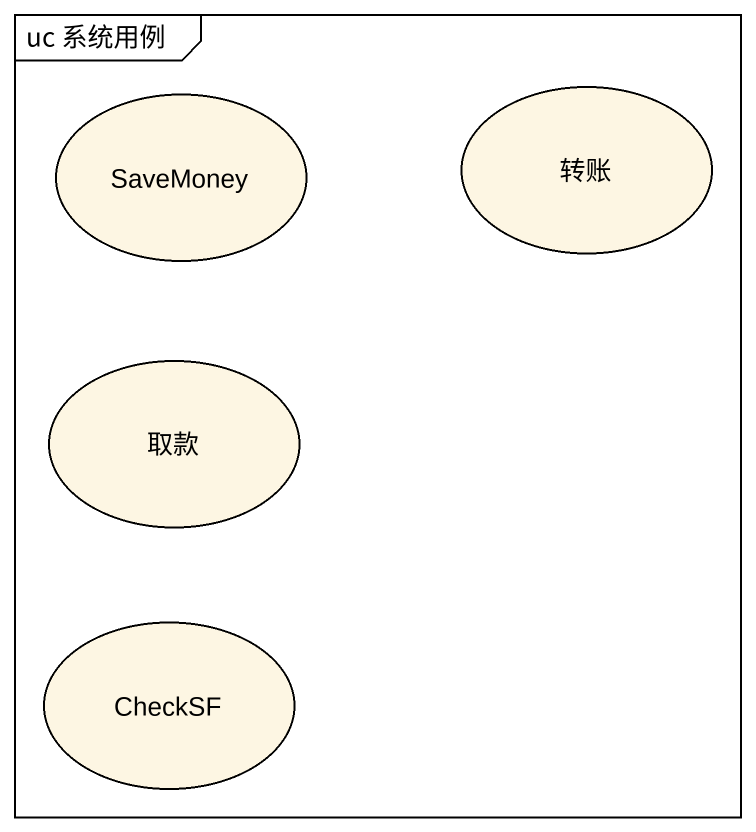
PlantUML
@startuml
mainframe uc 系统用例
usecase SaveMoney
usecase 转账
usecase 取款
usecase CheckSF
@enduml
